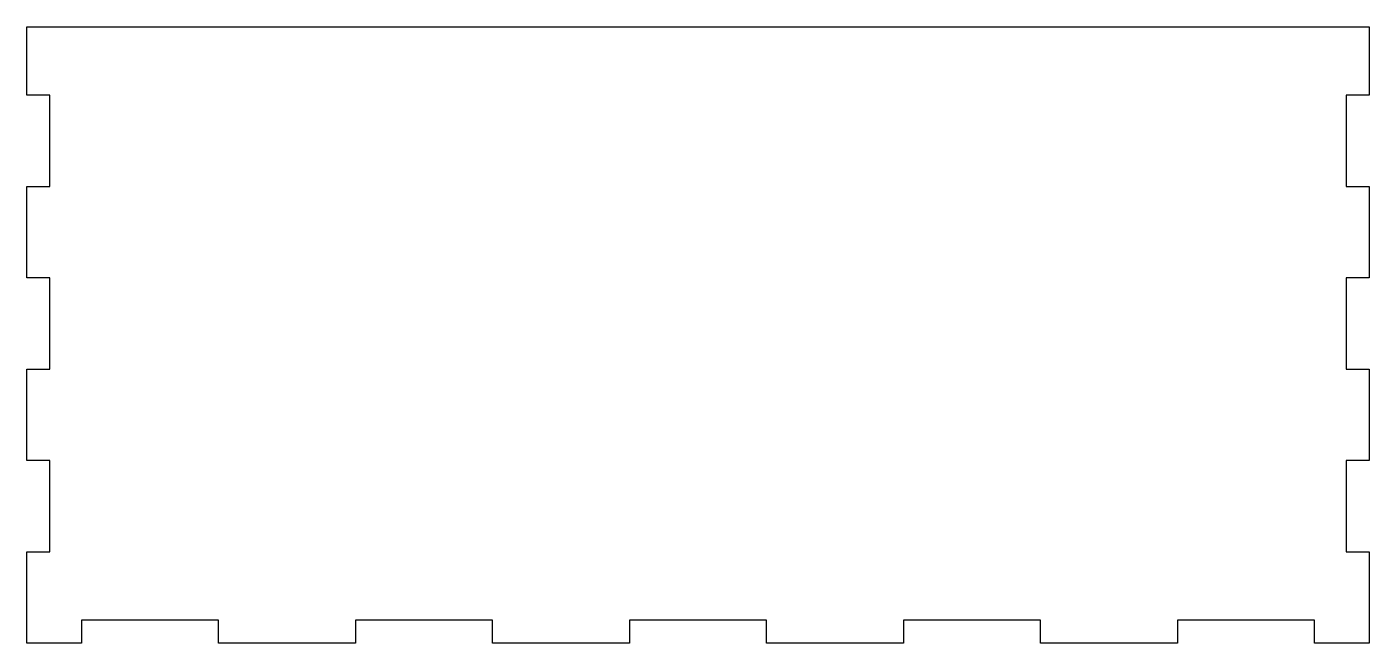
# Model space of a CAD drawing. Header units: millimetres. Extents: x -147 to 147, y 0 to 135.
import ezdxf

# ---------------------------------------------------------------- set-up
doc = ezdxf.new("R2010")
doc.units = ezdxf.units.MM
doc.layers.get('0').update_dxf_attribs({"linetype": 'CONTINUOUS'})

msp = doc.modelspace()

# ---------------------------------------------------------------- linework, layer by layer
msp.add_lwpolyline([(-142, 40), (-147, 40), (-147, 60), (-142, 60), (-142, 80), (-147, 80), (-147, 100), (-142, 100), (-142, 120), (-147, 120), (-147, 135), (147, 135), (147, 120), (142, 120), (142, 100), (147, 100), (147, 80), (142, 80), (142, 60), (147, 60), (147, 40), (142, 40), (142, 20), (147, 20), (147, 0), (135, 0), (135, 5), (105, 5), (105, 0), (75, 0), (75, 5), (45, 5), (45, 0), (15, 0), (15, 5), (-15, 5), (-15, 0), (-45, 0), (-45, 5), (-75, 5), (-75, 0), (-105, 0), (-105, 5), (-135, 5), (-135, 0), (-147, 0), (-147, 20), (-142, 20)], close=True)

doc.saveas('drawing.dxf')
